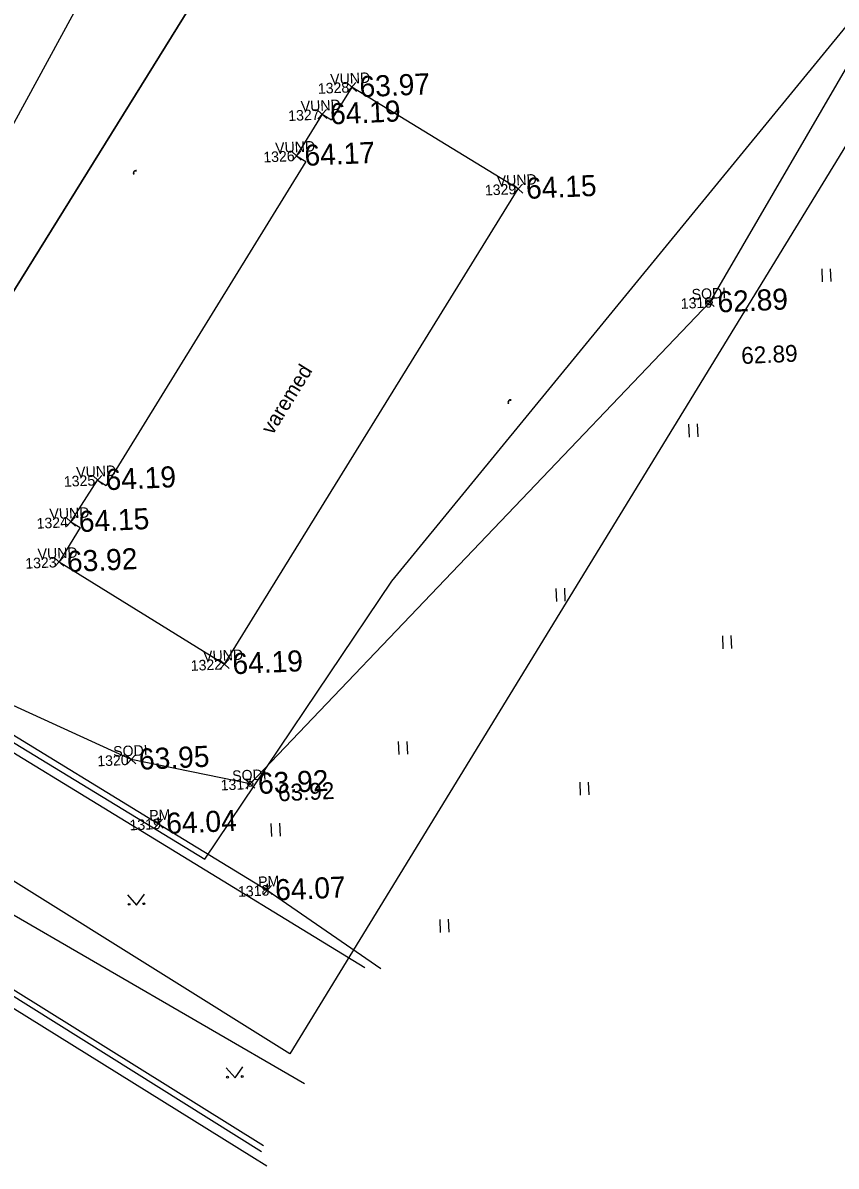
# Model space of a CAD drawing. Extents: x 641745 to 642007, y 6457342 to 6457597.
# Drawn here: x 641915.4 to 641953.9, y 6457342.1 to 6457396.3 of the extents above; entities that cross this region are included whole.
import ezdxf

# ---------------------------------------------------------------- set-up
doc = ezdxf.new("R2010")
doc.units = 0
for name, color, linetype in [('03_SITUATSIOON', 7, 'Continuous'), ('15_VEETORU', 7, 'Continuous'), ('20_KPKAABEL', 7, 'Continuous'), ('21_MPKAABEL', 7, 'Continuous'), ('28_AIAD', 7, 'Continuous'), ('30_TEEAARED', 7, 'Continuous'), ('40_KRUNDIPIIR', 7, 'Continuous'), ('41_KOLVIKUPIIR', 7, 'Continuous'), ('49_ABIINFO', 7, 'Continuous'), ('54_PUNKTID', 7, 'Continuous'), ('57_TEKSTID', 7, 'Continuous'), ('59_VKORGUS', 7, 'Continuous'), ('62_JRKNR', 7, 'Continuous'), ('63_KARVUD', 7, 'Continuous')]:
    doc.layers.add(name, color=color, linetype=linetype)

# ---------------------------------------------------------------- blocks, each defined once
blk = doc.blocks.new('PM')
for p, q in [((-100, 120), (0, 100)), ((0, 170), (-70, 200)), ((0, 230), (-30, 250)), ((0, 300), (0, 0)), ((30, 250), (0, 230)), ((70, 200), (0, 170)), ((0, 100), (100, 120)), ((0, 0), (50, 0))]:
    blk.add_line(p, q)
blk = doc.blocks.new('TONGER')
for points in [[(-19, 90), (-65, 81), (-65, 99)], [(10, 32), (-15, -11), (-28, 1)], [(70, 10), (84, -34), (66, -36)]]:
    blk.add_lwpolyline(points, close=True)
blk.add_arc((61, 90), 126, 163.4234, 295.1745)
blk = doc.blocks.new('VHEIN_')
at = {"layer": '63_KARVUD'}
for p, q in [((0, 620.11), (0, 0)), ((405.61, 608.83), (405.61, 0))]:
    blk.add_line(p, q, dxfattribs=at)
blk = doc.blocks.new('VMURU_')
at = {"layer": '63_KARVUD'}
for p, q in [((-403, 505.28), (0, 0)), ((0, 0), (397, 505.28))]:
    blk.add_line(p, q, dxfattribs=at)
for centre, radius in [((-353, 55.28), 42.8), ((347, 55.28), 45.22)]:
    blk.add_circle(centre, radius, dxfattribs=at)

msp = doc.modelspace()

# ---------------------------------------------------------------- linework, layer by layer
at = {"layer": '03_SITUATSIOON'}
for p, q in [((641929.556, 6457391.992), (641929.994, 6457391.722)), ((641928.782, 6457389.756), (641919.314, 6457374.404)), ((641917.638, 6457372.673), (641918.079, 6457372.401))]:
    msp.add_line(p, q, dxfattribs=at)
for points in [[(641903.416, 6457370.451), (641925.897, 6457411.726), (641937.326, 6457413.224), (641949.991, 6457428.447), (641961.112, 6457421.452), (641962.003, 6457414.702), (641958.06, 6457409.307), (641955.521, 6457396.126), (641947.93, 6457383.078), (641926.138, 6457360.259), (641920.493, 6457361.41), (641911.525, 6457365.509), (641903.416, 6457370.451)], [(641924.925, 6457365.933), (641938.852, 6457388.461), (641930.954, 6457393.279), (641929.994, 6457391.722)], [(641929.556, 6457391.992), (641928.343, 6457390.027), (641928.782, 6457389.756)], [(641917.638, 6457372.673), (641918.906, 6457374.655), (641919.314, 6457374.404)], [(641918.079, 6457372.401), (641917.077, 6457370.776), (641924.925, 6457365.933)]]:
    msp.add_lwpolyline(points, dxfattribs=at)
at = {"layer": '15_VEETORU'}
msp.add_line((641824.101, 6457406.578), (641928.71, 6457346.066), dxfattribs=at)
at = {"layer": '20_KPKAABEL'}
msp.add_lwpolyline([(641880.641, 6457359.522), (641891.641, 6457376.389), (641923.987, 6457356.692), (641932.857, 6457369.872), (642006.743, 6457460.009)], dxfattribs=at)
at = {"layer": '21_MPKAABEL'}
for points in [[(641886.657, 6457368.1), (641891.656, 6457375.95), (641931.576, 6457351.555)], [(641880.934, 6457359.336), (641886.673, 6457368.094), (641926.764, 6457343.126)], [(641880.992, 6457359.299), (641886.647, 6457367.885), (641926.671, 6457342.841)]]:
    msp.add_lwpolyline(points, dxfattribs=at)
at = {"layer": '28_AIAD'}
for p, q in [((641835.892, 6457410.904), (641921.786, 6457358.365)), ((641921.786, 6457358.365), (641926.953, 6457355.215)), ((641926.953, 6457355.215), (641932.33, 6457351.508))]:
    msp.add_line(p, q, dxfattribs=at)
at = {"layer": '30_TEEAARED'}
msp.add_lwpolyline([(641926.93, 6457342.144), (641828.278, 6457403.482), (641823.714, 6457406.33)], dxfattribs=at)
at = {"layer": '40_KRUNDIPIIR'}
for points in [[(641902.395, 6457363.466), (641757.522, 6457454.056), (641764.364, 6457465.092), (641767.381, 6457463.206), (641787.55, 6457495.157), (641782.587, 6457498.708), (641820.173, 6457559.244), (641847.517, 6457582.948), (641974.068, 6457478.846)], [(641928.024, 6457347.458), (641902.395, 6457363.466), (641974.068, 6457478.846), (641991.127, 6457450.509), (641945.568, 6457376.109)]]:
    msp.add_lwpolyline(points, close=True, dxfattribs=at)
at = {"layer": '54_PUNKTID'}
for p, q in [((641930.733, 6457393.481), (641931.176, 6457393.076)), ((641930.752, 6457393.057), (641931.157, 6457393.5)), ((641929.335, 6457392.194), (641929.778, 6457391.79)), ((641929.354, 6457391.771), (641929.759, 6457392.213)), ((641928.121, 6457390.229), (641928.564, 6457389.824)), ((641928.14, 6457389.805), (641928.545, 6457390.248)), ((641938.631, 6457388.663), (641939.073, 6457388.258)), ((641938.65, 6457388.239), (641939.054, 6457388.682)), ((641947.709, 6457383.28), (641948.152, 6457382.876)), ((641947.728, 6457382.857), (641948.133, 6457383.299)), ((641918.685, 6457374.858), (641919.128, 6457374.453)), ((641918.704, 6457374.434), (641919.109, 6457374.876)), ((641917.417, 6457372.875), (641917.86, 6457372.47)), ((641917.436, 6457372.451), (641917.841, 6457372.894)), ((641916.856, 6457370.978), (641917.298, 6457370.573)), ((641916.875, 6457370.554), (641917.279, 6457370.997)), ((641924.704, 6457366.136), (641925.146, 6457365.731)), ((641924.723, 6457365.712), (641925.128, 6457366.155)), ((641920.271, 6457361.612), (641920.714, 6457361.207)), ((641920.29, 6457361.188), (641920.695, 6457361.631)), ((641925.916, 6457360.462), (641926.359, 6457360.057)), ((641925.935, 6457360.038), (641926.34, 6457360.481)), ((641921.565, 6457358.567), (641922.008, 6457358.162)), ((641921.584, 6457358.143), (641921.989, 6457358.586)), ((641926.732, 6457355.417), (641927.175, 6457355.012)), ((641926.751, 6457354.993), (641927.156, 6457355.436))]:
    msp.add_line(p, q, dxfattribs=at)
at = {"layer": '59_VKORGUS'}
for centre in [(641947.93, 6457383.078), (641926.138, 6457360.259)]:
    msp.add_circle(centre, 0.12, dxfattribs=at)

# ---------------------------------------------------------------- block references
at = {"layer": '03_SITUATSIOON', "xscale": 0.000999898960798439, "yscale": 0.0009998989607984392}
for name, p, rotation in [('TONGER', (641920.626, 6457389.249), -85.17895182385338), ('TONGER', (641938.397, 6457378.391), -85.17895182385338), ('PM', (641921.786, 6457358.365), 2.563753322136709), ('PM', (641926.953, 6457355.215), 2.563753322136709)]:
    msp.add_blockref(name, p, dxfattribs=dict(at, rotation=rotation))
at = {"layer": '41_KOLVIKUPIIR', "xscale": 0.000999898960798439, "yscale": 0.0009998989607984392, "rotation": 2.563753322136709}
for name, p in [('VHEIN_', (641953.272, 6457384.047)), ('VHEIN_', (641946.958, 6457376.693)), ('VHEIN_', (641940.663, 6457368.906)), ('VHEIN_', (641948.562, 6457366.662)), ('VHEIN_', (641933.189, 6457361.644)), ('VHEIN_', (641941.796, 6457359.721)), ('VHEIN_', (641927.153, 6457357.766)), ('VMURU_', (641920.751, 6457354.51)), ('VHEIN_', (641935.155, 6457353.217)), ('VMURU_', (641925.422, 6457346.321))]:
    msp.add_blockref(name, p, dxfattribs=at)

# ---------------------------------------------------------------- texts
at = {"layer": '49_ABIINFO'}
for s, p in [('VUND', (641929.948, 6457393.401)), ('VUND', (641928.55, 6457392.114)), ('VUND', (641927.336, 6457390.149)), ('VUND', (641937.846, 6457388.583)), ('SODI', (641947.09, 6457383.207)), ('VUND', (641917.9, 6457374.777)), ('VUND', (641916.632, 6457372.795)), ('VUND', (641916.071, 6457370.898)), ('VUND', (641923.919, 6457366.055)), ('SODI', (641919.653, 6457361.539)), ('SODI', (641925.298, 6457360.389)), ('PM', (641921.363, 6457358.513)), ('PM', (641926.529, 6457355.363))]:
    msp.add_text(s, height=0.4999, rotation=2.5638, dxfattribs=at).set_placement(p)
at = {"layer": '57_TEKSTID'}
msp.add_text('varemed', height=0.6999, rotation=58.2056, dxfattribs=at).set_placement((641927.2, 6457376.76))
at = {"layer": '59_VKORGUS'}
for s, p in [('62.89', (641949.446, 6457380.153)), ('63.92', (641927.474, 6457359.429))]:
    msp.add_text(s, height=0.7999, rotation=2.5638, dxfattribs=at).set_placement(p)
at = {"layer": '62_JRKNR'}
for s, p in [('1328', (641929.361, 6457392.957)), ('1327', (641927.955, 6457391.67)), ('1326', (641926.773, 6457389.706)), ('1329', (641937.282, 6457388.14)), ('1316', (641946.573, 6457382.767)), ('1325', (641917.313, 6457374.334)), ('1324', (641916.021, 6457372.35)), ('1323', (641915.484, 6457370.454)), ('1322', (641923.332, 6457365.612)), ('1320', (641918.899, 6457361.088)), ('1317', (641924.749, 6457359.947)), ('1319', (641920.429, 6457358.054)), ('1318', (641925.572, 6457354.903))]:
    msp.add_text(s, height=0.4999, rotation=2.5638, dxfattribs=at).set_placement(p)
at = {"layer": '63_KARVUD'}
for s, p in [(' 63.97', (641930.977, 6457392.779)), (' 64.19', (641929.579, 6457391.492)), (' 64.17', (641928.365, 6457389.527)), (' 64.15', (641938.874, 6457387.961)), (' 62.89', (641947.953, 6457382.579)), (' 64.19', (641918.929, 6457374.156)), (' 64.15', (641917.661, 6457372.173)), (' 63.92', (641917.099, 6457370.276)), (' 64.19', (641924.947, 6457365.434)), (' 63.95', (641920.515, 6457360.91)), (' 63.92', (641926.16, 6457359.76)), (' 64.04', (641921.809, 6457357.865)), (' 64.07', (641926.975, 6457354.715))]:
    msp.add_text(s, height=0.9999, rotation=2.5638, dxfattribs=at).set_placement(p)

doc.saveas('drawing.dxf')
